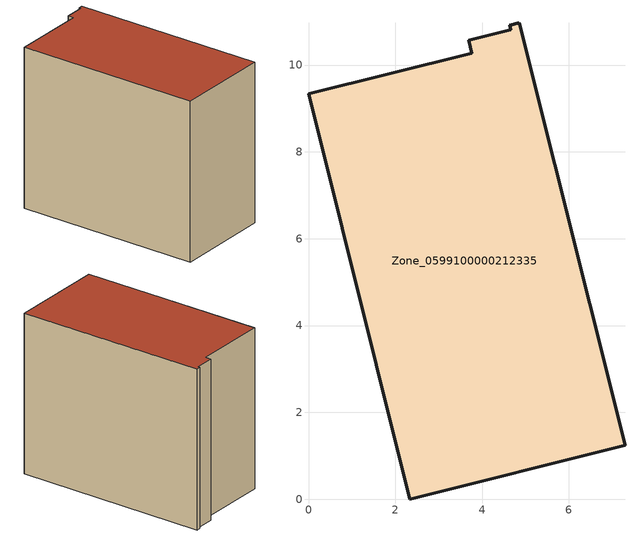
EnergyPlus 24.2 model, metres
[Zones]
Zone_0599100000212335
 floor ground (C_G): 7.29,1.24 2.33,0 0,9.34 3.76,10.28 3.69,10.58 4.66,10.82 4.63,10.92 4.85,10.97 z0
 wall outside (C_F): 4.63,10.92 4.66,10.82 3.69,10.58 3.76,10.28 0,9.34 2.33,0 7.29,1.24 4.85,10.97 4.63,10.92 z0:8.4
 roof outside (C_R): 0,9.34 2.33,0 7.29,1.24 4.85,10.97 4.63,10.92 4.66,10.82 3.69,10.58 3.76,10.28 z8.4
[BUILDING]
Pand.0599100000212335: North Axis=0; Terrain=City; Loads Convergence Tolerance Value=0.04; Temperature Convergence Tolerance Value=0.4; Solar Distribution=FullExterior; Maximum Number of Warmup Days=25; Minimum Number of Warmup Days=1
[Site:Location]
Rotterdam.The.Hague.AP_ZH_NLD Design_Conditions: Latitude=51.96; Longitude=4.45; Time Zone=1; Elevation=-4.5
[SITE:GROUNDTEMPERATURE:BUILDINGSURFACE]
18, 18, 18, 18, 18, 18, 18, 18, 18, 18, 18, 18
[MATERIAL] Thermal Absorptance=0.9; Solar Absorptance=0.7; Visible Absorptance=0.7
Name | Roughness | Thickness | Conductivity | Density | Specific Heat
G.TI.1975-1991 | MediumSmooth | 0.15 | 0.288461 | 540 | 1210
F.TI.1975-1991 | Rough | 0.3 | 0.230769 | 1920 | 840
R.TI.1975-1991 | MediumRough | 0.2 | 0.153846 | 1500 | 1000
[CONSTRUCTION]
C_G: G.TI.1975-1991
C_F: F.TI.1975-1991
C_R: R.TI.1975-1991
[ZONE]
Zone_0599100000212335: Type=1; Multiplier=1; Ceiling Height=Autocalculate; Volume=Autocalculate; Floor Area=autocalculate; Part of Total Floor Area=Yes
[ZONEINFILTRATION:DESIGNFLOWRATE]
Infil_Zone_0599100000212335: Zone or ZoneList or Space or SpaceList=Zone_0599100000212335; Schedule=AlwaysOn; Design Flow Rate Calculation Method=Flow/Area; Flow Rate per Floor Area=0.003; Constant Term Coefficient=1; Temperature Term Coefficient=0; Velocity Term Coefficient=0; Velocity Squared Term Coefficient=0
[HVACTEMPLATE:ZONE:IDEALLOADSAIRSYSTEM]
Zone_0599100000212335: Maximum Heating Supply Air Temperature=50; Minimum Cooling Supply Air Temperature=13; Maximum Heating Supply Air Humidity Ratio=0.0156; Minimum Cooling Supply Air Humidity Ratio=0.0077; Heating Limit=NoLimit; Cooling Limit=NoLimit; Dehumidification Control Type=ConstantSensibleHeatRatio; Cooling Sensible Heat Ratio=0.7; Dehumidification Setpoint=60; Humidification Control Type=None; Humidification Setpoint=30; Outdoor Air Method=None; Outdoor Air Flow Rate per Person=0.00944; Outdoor Air Flow Rate per Zone Floor Area=0; Outdoor Air Flow Rate per Zone=0; Demand Controlled Ventilation Type=None; Outdoor Air Economizer Type=NoEconomizer; Heat Recovery Type=None; Sensible Heat Recovery Effectiveness=0.7; Latent Heat Recovery Effectiveness=0.65
[ZONECONTROL:THERMOSTAT]
ThermostatControl_Zone_0599100000212335: Zone or ZoneList=Zone_0599100000212335; Control Type Schedule=DualSetpointControlType; Control 1=Thermostat_Zone_0599100000212335; Temperature Difference Between Cutout And Setpoint=0
[THERMOSTATSETPOINT:DUALSETPOINT]
Thermostat_Zone_0599100000212335: Heating Setpoint Temperature Schedule=HeatingSetpoint_Zone_0599100000212335; Cooling Setpoint Temperature Schedule=CoolingSetpoint_Zone_0599100000212335
[SCHEDULE:COMPACT]
HeatingSetpoint_Zone_0599100000212335: Through: 12/31, For: AllDays, Until: 24:00, 21
CoolingSetpoint_Zone_0599100000212335: Through: 12/31, For: AllDays, Until: 24:00, 24
DualSetpointControlType: Through: 12/31, For: AllDays, Until: 24:00, 4
AlwaysOn: Through: 12/31, For: AllDays, Until: 24:00, 1
